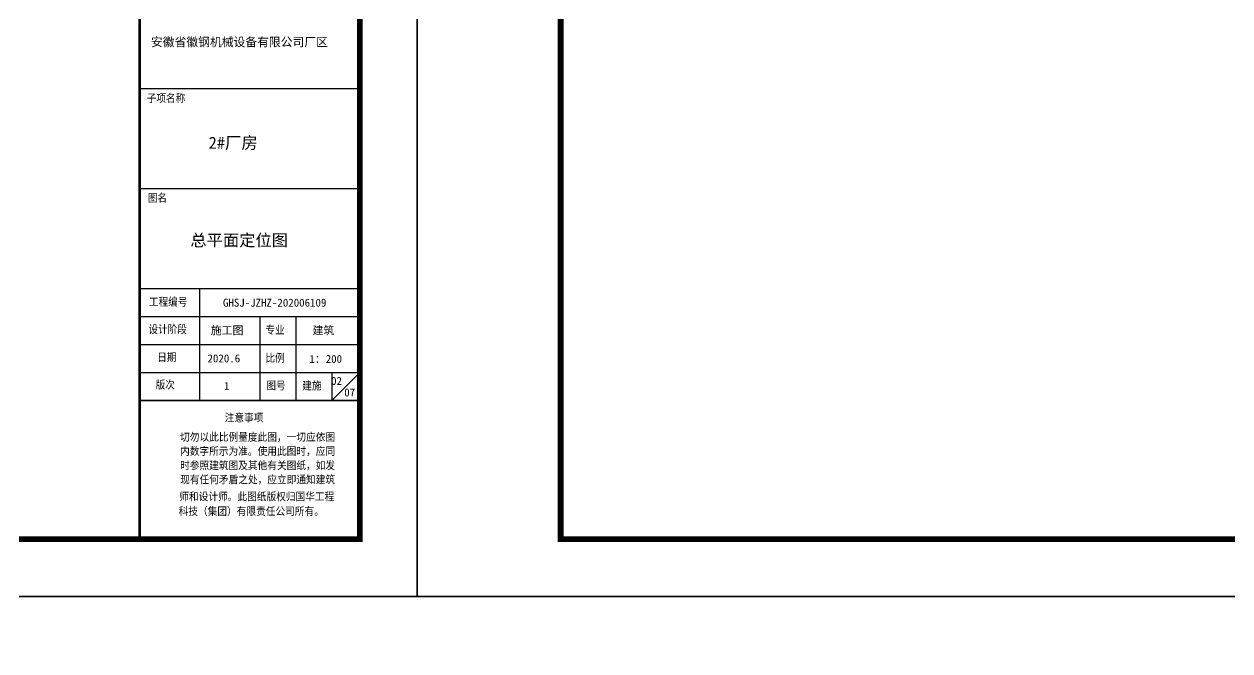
# Model space of a CAD drawing. Extents: x -21908402 to 2288787, y 79687 to 5079726.
# Drawn here: x 2222540 to 2243545, y 553937 to 564865 of the extents above; entities that cross this region are included whole.
import ezdxf

# ---------------------------------------------------------------- set-up
doc = ezdxf.new("R2010")
doc.units = 0
doc.header["$LTSCALE"] = 1000
doc.layers.get('0').update_dxf_attribs({"linetype": 'CONTINUOUS'})
for name, color, linetype in [('1', 140, 'CONTINUOUS'), ('PP-PM-TK', 7, 'CONTINUOUS'), ('PUB_TEXT', 7, 'CONTINUOUS'), ('PUB_TITLE', 4, 'CONTINUOUS')]:
    doc.layers.add(name, color=color, linetype=linetype)
doc.styles.add('-黑体', font='simhei.ttf', dxfattribs={"width": 0.8})
doc.styles.add('TQ', font='txt.shx', dxfattribs={"width": 0.8, "bigfont": 'hztxt.shx'})

# ---------------------------------------------------------------- blocks, each defined once
blk = doc.blocks.new('TKL')
at = {"layer": '1'}
for p, q in [((2296643, 455235), (2307643, 455235)), ((2296643, 450235), (2307643, 450235))]:
    blk.add_line(p, q, dxfattribs=at)
at = {"layer": '1', "color": 4}
for p, q in [((2296643, 445235), (2307643, 445235)), ((2299642, 445235), (2299642, 439635)), ((2296643, 443835), (2307643, 443835)), ((2302643, 443835), (2302643, 439635)), ((2304451, 443835), (2304451, 439635)), ((2296643, 442435), (2307643, 442435)), ((2296643, 441035), (2307643, 441035)), ((2306243, 441035), (2306243, 439635)), ((2307643, 441035), (2306243, 439635))]:
    blk.add_line(p, q, dxfattribs=at)
at = {"layer": '1', "color": 4, "const_width": 80}
blk.add_lwpolyline([(2296643, 439635), (2307643, 439635)], dxfattribs=at)
at = {"layer": 'PP-PM-TK', "color": 4, "const_width": 140}
blk.add_lwpolyline([(2296643, 547507), (2296643, 432707)], dxfattribs=at)
at = {"layer": 'PUB_TEXT', "color": 2, "style": 'TQ'}
for s, height, p in [('子项名称', 400, (2297001, 454517)), ('图名', 400, (2297049, 449531)), ('工程编号', 400, (2297111, 444334)), ('设计阶段', 400, (2297084, 442961)), ('专业', 400, (2302932, 442928)), ('日期', 400, (2297520, 441561)), ('比例', 400, (2302932, 441528)), ('版次', 400, (2297441, 440188)), ('图号', 400, (2302977, 440143)), ('建施', 400, (2304769, 440141)), ('注意事项', 387.2, (2300895, 438551)), ('切勿以此比例量度此图，一切应依图', 387.2, (2298666, 437579)), ('内数字所示为准。使用此图时，应同', 387.2, (2298666, 436871)), ('时参照建筑图及其他有关图纸，如发', 387.2, (2298666, 436161)), ('现有任何矛盾之处，应立即通知建筑', 387.2, (2298666, 435452)), ('师和设计师。此图纸版权归国华工程', 387.2, (2298626, 434606)), ('科技（集团）有限责任公司所有。', 387.2, (2298590, 433868))]:
    blk.add_text(s, height=height, dxfattribs=at).set_placement(p)
at = {"layer": 'PUB_TITLE', "color": 255, "style": '-黑体'}
for s, height, p in [('安徽省徽钢机械设备有限公司厂区', 432, (2297211, 457347)), ('2#厂房', 600, (2300093, 452225)), ('GHSJ-JZHZ-202006109', 400, (2300805, 444327)), ('施工图', 400, (2300196, 442941)), ('建筑', 400, (2305282, 442941)), ('2020.6', 400, (2300035, 441541)), ('1：200', 400, (2305124, 441514)), ('1', 400, (2300863, 440159)), ('07', 400, (2306868, 439837))]:
    blk.add_text(s, height=height, dxfattribs=at).set_placement(p)

msp = doc.modelspace()

# ---------------------------------------------------------------- linework, layer by layer
at = {"layer": 'PUB_TITLE'}
for points in [[(2169986.8, 554887.5), (2229386.8, 554887.5), (2229386.8, 596887.5), (2169986.8, 596887.5)], [(2229386.8, 554887.5), (2288786.8, 554887.5), (2288786.8, 596887.5), (2229386.8, 596887.5)], [(2095686.8, 436087.5), (2263886.8, 436087.5), (2263886.8, 554887.5), (2095686.8, 554887.5)]]:
    msp.add_lwpolyline(points, close=True, dxfattribs=at)
at = {"layer": 'PUB_TITLE', "const_width": 100}
for points in [[(2172486.8, 555887.5), (2228386.8, 555887.5), (2228386.8, 595887.5), (2172486.8, 595887.5)], [(2231886.8, 555887.5), (2287786.8, 555887.5), (2287786.8, 595887.5), (2231886.8, 595887.5)]]:
    msp.add_lwpolyline(points, close=True, dxfattribs=at)

# ---------------------------------------------------------------- block references
at = {"xscale": 0.3486162097506167, "yscale": 0.3486162097497072, "zscale": 0.34861620975}
msp.add_blockref('TKL', (1423905.2, 405038.9), dxfattribs=at)

# ---------------------------------------------------------------- texts
at = {"layer": 'PUB_TITLE', "color": 255, "style": '-黑体'}
for s, height, p in [('总平面定位图', 207.9, (2225435.5, 560993.3)), ('02', 138.6, (2227888.6, 558574.8))]:
    msp.add_text(s, height=height, dxfattribs=at).set_placement(p)

doc.saveas('drawing.dxf')
